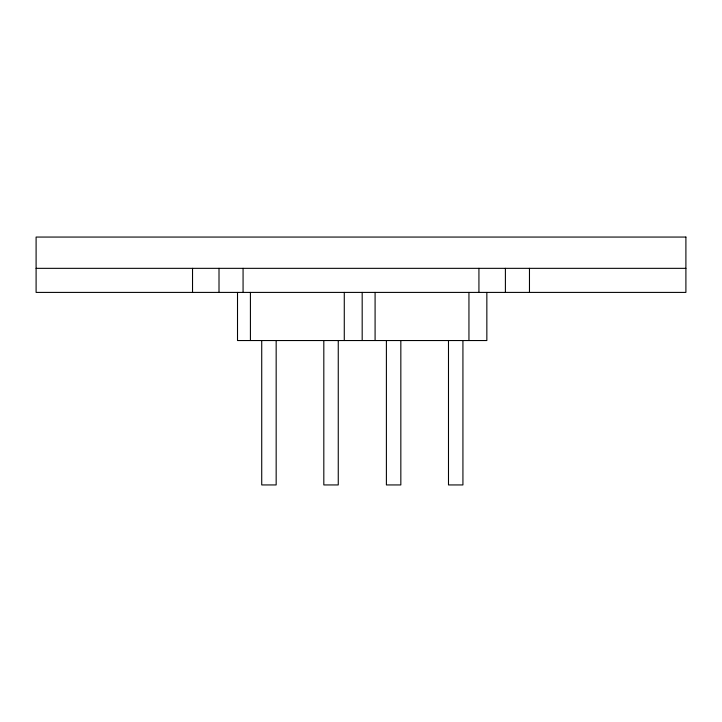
<?xml version="1.0" encoding="UTF-8"?>
<svg xmlns="http://www.w3.org/2000/svg" width="722" height="722" viewBox="0 0 722 722"><rect width="100%" height="100%" fill="white"/><g stroke="black" fill="none" stroke-linecap="round" stroke-linejoin="round"><path stroke-width="1.08" d="M36.1 268.34L685.9 268.34M529.47 268.34L529.47 292.41M505.4 268.34L505.4 292.41M486.845 292.41L486.845 340.54L237.511 340.54L237.511 292.41M478.93 268.34L478.93 292.41M468.948 292.41L468.948 340.54M462.928 340.54L462.928 484.94L448.488 484.94L448.488 340.54M400.836 340.54L400.836 484.94L386.396 484.94L386.396 340.54M375.088 292.41L375.088 340.54M362.182 292.41L362.182 340.54M344.277 292.41L344.277 340.54M338.257 340.54L338.257 484.94L323.817 484.94L323.817 340.54M276.165 340.54L276.165 484.94L261.725 484.94L261.725 340.54M250.417 292.41L250.417 340.54M243.07 268.34L243.07 292.41M219.01 268.34L219.01 292.41M192.53 268.34L192.53 292.41M685.9 237.06L36.1 237.06L36.1 292.41L685.9 292.41L685.9 237.06"/></g></svg>
